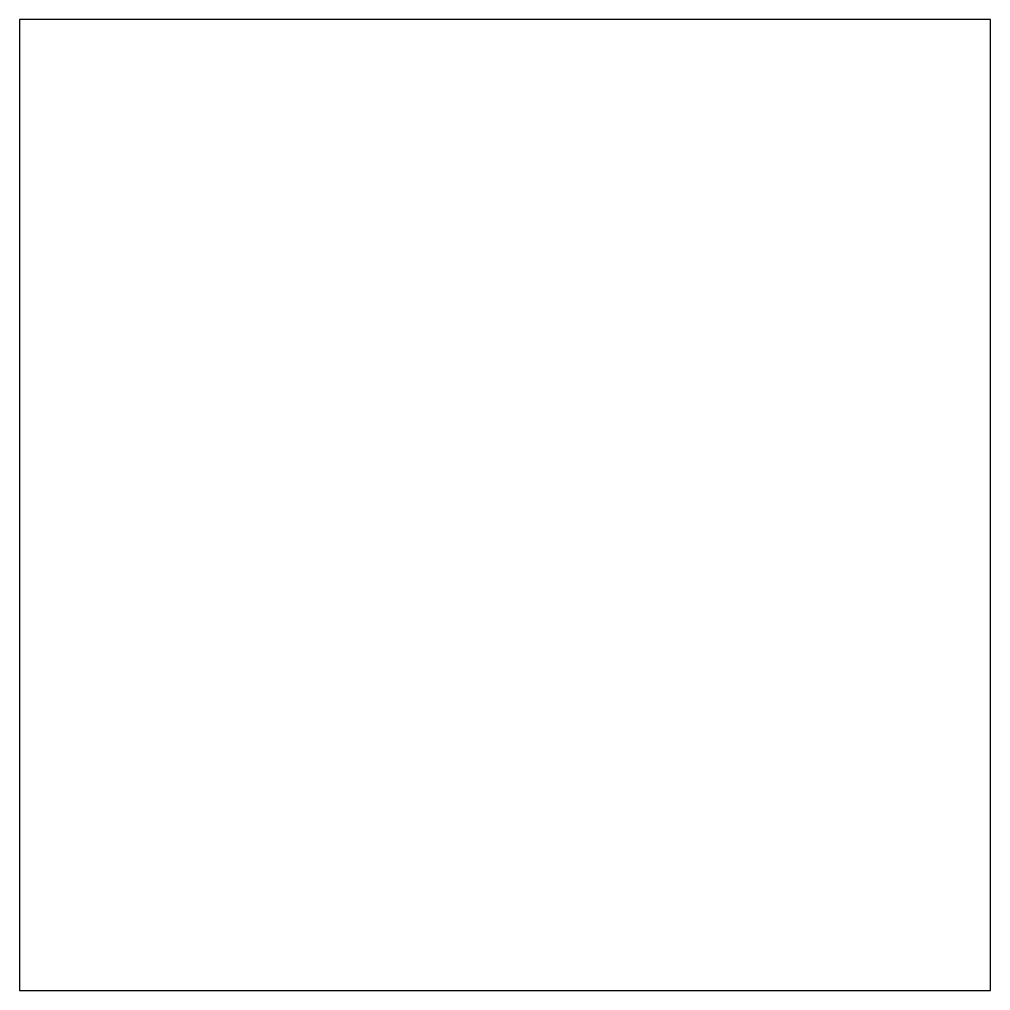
# Model space of a CAD drawing. Header units: millimetres. Extents: x -40 to 40, y -40 to 40.
import ezdxf

# ---------------------------------------------------------------- set-up
doc = ezdxf.new("R2010")
doc.units = ezdxf.units.MM

msp = doc.modelspace()

# ---------------------------------------------------------------- linework, layer by layer
msp.add_lwpolyline([(40, -40), (40, 40), (-40, 40), (-40, -40)], close=True)

doc.saveas('drawing.dxf')
